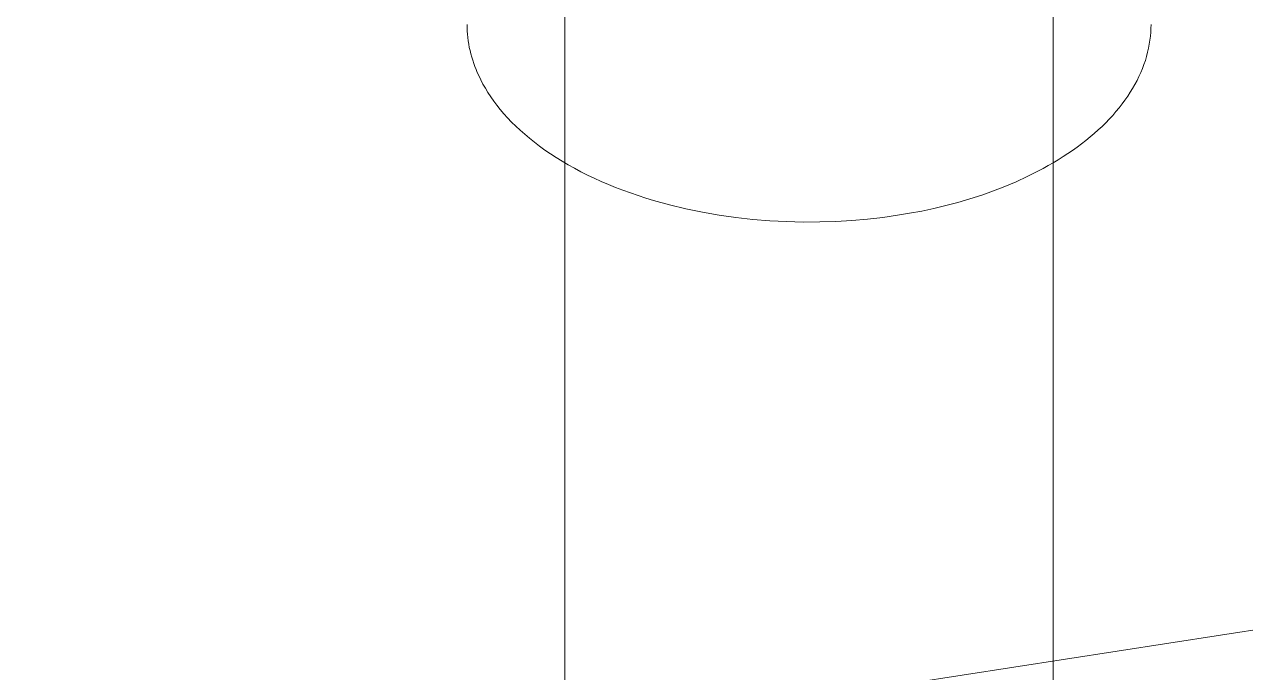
# Model space of a CAD drawing. Header units: millimetres. Extents: x -263 to 4879, y -277 to 2995.
# Drawn here: x 4331.66 to 4353.96, y 2052.86 to 2064.69 of the extents above; entities that cross this region are included whole.
import ezdxf

# ---------------------------------------------------------------- set-up
doc = ezdxf.new("R2010")
doc.units = ezdxf.units.MM
doc.layers.add('ZANO_R', color=7, linetype='Continuous', lineweight=0)

msp = doc.modelspace()

# ---------------------------------------------------------------- linework, layer by layer
at = {"layer": 'ZANO_R'}
for p, q in [((4341.528, 1983.114), (4341.528, 2070.482)), ((4350.448, 2070.477), (4350.448, 1983.114)), ((4339.744, 2064.686), (4339.745, 2064.626)), ((4339.745, 2064.626), (4339.748, 2064.566)), ((4339.748, 2064.566), (4339.752, 2064.506)), ((4339.752, 2064.506), (4339.758, 2064.446)), ((4352.221, 2064.469), (4352.227, 2064.542)), ((4352.227, 2064.542), (4352.231, 2064.614)), ((4352.231, 2064.614), (4352.232, 2064.686)), ((4339.758, 2064.446), (4339.766, 2064.386)), ((4339.766, 2064.386), (4339.775, 2064.326)), ((4339.775, 2064.326), (4339.786, 2064.267)), ((4352.186, 2064.25), (4352.2, 2064.323)), ((4352.2, 2064.323), (4352.212, 2064.396)), ((4352.212, 2064.396), (4352.221, 2064.469)), ((4339.786, 2064.267), (4339.799, 2064.208)), ((4339.799, 2064.208), (4339.813, 2064.149)), ((4339.813, 2064.149), (4339.829, 2064.09)), ((4339.829, 2064.09), (4339.847, 2064.033)), ((4352.128, 2064.03), (4352.15, 2064.104)), ((4352.15, 2064.104), (4352.169, 2064.177)), ((4352.169, 2064.177), (4352.186, 2064.25)), ((4339.847, 2064.033), (4339.866, 2063.975)), ((4339.866, 2063.975), (4339.886, 2063.919)), ((4339.886, 2063.919), (4339.908, 2063.863)), ((4339.908, 2063.863), (4339.932, 2063.807)), ((4352.045, 2063.81), (4352.075, 2063.884)), ((4352.075, 2063.884), (4352.103, 2063.957)), ((4352.103, 2063.957), (4352.128, 2064.03)), ((4339.932, 2063.807), (4339.957, 2063.753)), ((4339.957, 2063.753), (4339.994, 2063.676)), ((4339.994, 2063.676), (4340.035, 2063.598)), ((4351.938, 2063.592), (4351.976, 2063.664)), ((4351.976, 2063.664), (4352.012, 2063.737)), ((4352.012, 2063.737), (4352.045, 2063.81)), ((4340.035, 2063.598), (4340.079, 2063.521)), ((4340.079, 2063.521), (4340.126, 2063.444)), ((4340.126, 2063.444), (4340.177, 2063.366)), ((4351.806, 2063.376), (4351.852, 2063.448)), ((4351.852, 2063.448), (4351.896, 2063.52)), ((4351.896, 2063.52), (4351.938, 2063.592)), ((4340.177, 2063.366), (4340.232, 2063.289)), ((4340.232, 2063.289), (4340.29, 2063.212)), ((4340.29, 2063.212), (4340.351, 2063.135)), ((4351.649, 2063.165), (4351.704, 2063.235)), ((4351.704, 2063.235), (4351.756, 2063.306)), ((4351.756, 2063.306), (4351.806, 2063.376)), ((4340.351, 2063.135), (4340.417, 2063.058)), ((4340.417, 2063.058), (4340.485, 2062.982)), ((4340.485, 2062.982), (4340.558, 2062.906)), ((4351.405, 2062.893), (4351.47, 2062.96)), ((4351.47, 2062.96), (4351.532, 2063.027)), ((4351.532, 2063.027), (4351.592, 2063.096)), ((4351.592, 2063.096), (4351.649, 2063.165)), ((4340.558, 2062.906), (4340.634, 2062.831)), ((4340.634, 2062.831), (4340.714, 2062.756)), ((4340.714, 2062.756), (4340.797, 2062.682)), ((4351.195, 2062.696), (4351.267, 2062.761)), ((4351.267, 2062.761), (4351.337, 2062.826)), ((4351.337, 2062.826), (4351.405, 2062.893)), ((4340.797, 2062.682), (4340.884, 2062.609)), ((4340.884, 2062.609), (4340.975, 2062.537)), ((4340.975, 2062.537), (4341.069, 2062.465)), ((4350.884, 2062.448), (4350.965, 2062.509)), ((4350.965, 2062.509), (4351.044, 2062.57)), ((4351.044, 2062.57), (4351.121, 2062.633)), ((4351.121, 2062.633), (4351.195, 2062.696)), ((4341.069, 2062.465), (4341.167, 2062.395)), ((4341.167, 2062.395), (4341.268, 2062.326)), ((4341.268, 2062.326), (4341.373, 2062.258)), ((4350.628, 2062.274), (4350.715, 2062.331)), ((4350.715, 2062.331), (4350.8, 2062.389)), ((4350.8, 2062.389), (4350.884, 2062.448)), ((4341.373, 2062.258), (4341.481, 2062.191)), ((4341.481, 2062.191), (4341.592, 2062.126)), ((4341.592, 2062.126), (4341.706, 2062.062)), ((4341.706, 2062.062), (4341.824, 2061.999)), ((4350.166, 2062.007), (4350.262, 2062.058)), ((4350.262, 2062.058), (4350.356, 2062.11)), ((4350.356, 2062.11), (4350.448, 2062.163)), ((4350.448, 2062.163), (4350.539, 2062.218)), ((4350.539, 2062.218), (4350.628, 2062.274)), ((4341.824, 2061.999), (4341.945, 2061.939)), ((4341.945, 2061.939), (4342.068, 2061.88)), ((4342.068, 2061.88), (4342.195, 2061.822)), ((4349.769, 2061.817), (4349.97, 2061.909)), ((4349.97, 2061.909), (4350.166, 2062.007)), ((4342.195, 2061.822), (4342.324, 2061.767)), ((4342.324, 2061.767), (4342.456, 2061.713)), ((4342.456, 2061.713), (4342.59, 2061.661)), ((4342.59, 2061.661), (4342.727, 2061.612)), ((4342.727, 2061.612), (4342.866, 2061.564)), ((4349.14, 2061.574), (4349.353, 2061.649)), ((4349.353, 2061.649), (4349.563, 2061.73)), ((4349.563, 2061.73), (4349.769, 2061.817)), ((4342.866, 2061.564), (4343.007, 2061.518)), ((4343.007, 2061.518), (4343.15, 2061.475)), ((4343.15, 2061.475), (4343.441, 2061.394)), ((4343.441, 2061.394), (4343.738, 2061.323)), ((4348.486, 2061.382), (4348.706, 2061.44)), ((4348.706, 2061.44), (4348.924, 2061.504)), ((4348.924, 2061.504), (4349.14, 2061.574)), ((4343.738, 2061.323), (4344.04, 2061.261)), ((4344.04, 2061.261), (4344.346, 2061.208)), ((4344.346, 2061.208), (4344.653, 2061.164)), ((4344.653, 2061.164), (4344.962, 2061.13)), ((4347.056, 2061.134), (4347.333, 2061.166)), ((4347.333, 2061.166), (4347.604, 2061.204)), ((4347.604, 2061.204), (4347.824, 2061.24)), ((4347.824, 2061.24), (4348.045, 2061.282)), ((4348.045, 2061.282), (4348.266, 2061.329)), ((4348.266, 2061.329), (4348.486, 2061.382)), ((4344.962, 2061.13), (4345.27, 2061.105)), ((4345.27, 2061.105), (4345.577, 2061.089)), ((4345.577, 2061.089), (4345.882, 2061.081)), ((4345.882, 2061.081), (4346.183, 2061.083)), ((4346.183, 2061.083), (4346.48, 2061.092)), ((4346.48, 2061.092), (4346.771, 2061.109)), ((4346.771, 2061.109), (4347.056, 2061.134)), ((4401.168, 2060.921), (4151.302, 2022.267))]:
    msp.add_line(p, q, dxfattribs=at)

doc.saveas('drawing.dxf')
